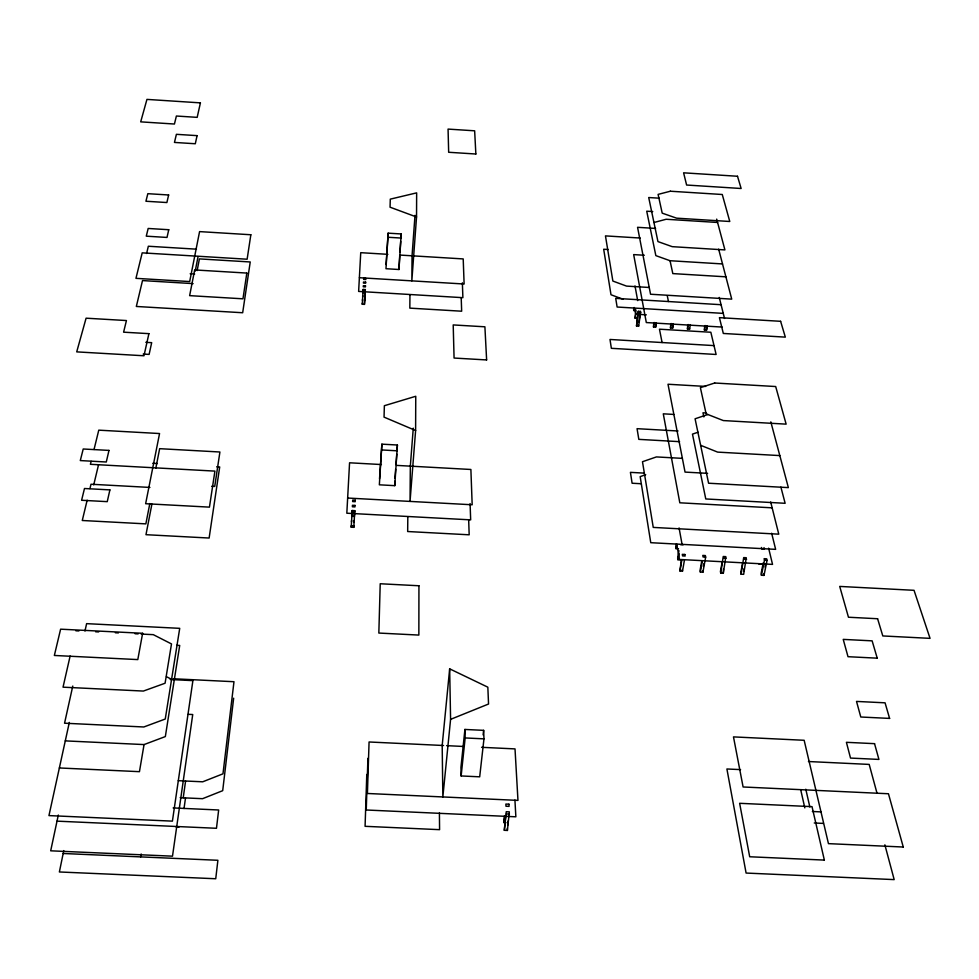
<?xml version="1.0" encoding="UTF-8"?>
<svg xmlns="http://www.w3.org/2000/svg" width="979" height="979" viewBox="0 0 979 979"><rect width="100%" height="100%" fill="white"/><g stroke="black" fill="none" stroke-linecap="round" stroke-linejoin="round"><path stroke-width="1.47" d="M415.61 430.527L415.757 396.275L384.368 405.71L384.049 417.127L415.61 430.527L410.042 501.407L410.323 466.139L413.273 428.166M416.54 217.008L416.65 192.863L390.291 199.141L390.058 207.193L416.54 217.008L411.841 280.863L412.049 255.8L415.01 215.343M407.815 516.655L407.668 531.524L469.174 534.803L468.672 519.922M409.956 294.667L409.834 308.128L461.66 311.212L461.207 297.738M381.883 444.16L379.35 484.813L394.757 485.657L397.413 445.017L381.883 444.16L379.522 478.939M388.137 233.161L385.971 268.711L398.955 269.506L401.206 233.957L388.137 233.161L386.093 264.538M394.757 485.657L394.843 481.252M398.955 269.506L399.762 254.87M366.782 774.438L365.081 826.313L439.583 829.666L439.412 812.888M367.92 758.309L366.244 810L515.86 816.804L514.93 800.076M353.798 527.338L353.872 525.821L351.302 525.686L351.228 527.204L353.798 527.338L354.777 510.671L352.195 510.524L351.228 527.204M354.043 522.052L354.117 520.547M354.374 515.309L354.3 516.802L354.484 513.779M364.445 304.383L365.314 289.576L363.136 289.441L362.291 304.249L364.445 304.383L365.314 289.576M364.629 300.626L364.677 299.562M364.812 296.894L364.861 295.829M364.983 293.186L365.032 292.134M354.777 510.671L354.704 512.176L352.122 512.041L352.195 510.524M351.485 521.917L351.559 520.412M351.742 516.667L351.828 515.174M362.291 304.249L362.34 303.172M362.475 300.504L362.524 299.427M362.658 296.772L362.707 295.707M362.842 293.064L362.891 291.999M363.136 289.441L363.087 290.518L365.265 290.641M399.97 251.884L400.692 241.434M400.9 238.448L401.206 233.957M394.99 478.266L395.651 469.198M395.981 464.67L396.752 454.085M396.972 451.062L397.413 445.017M449.667 668.841L442.19 745.447L442.851 796.943L450.585 719.357L449.667 668.841L487.836 687.185L488.545 704.023L450.585 719.357M464.927 729.453L460.938 767.377L461.133 775.955L479.686 776.824L483.969 738.851L483.638 730.346L464.927 729.453L465.16 737.946L461.133 775.955M483.124 734.886L483.638 730.346M233.651 698.186L222.698 790.677L202.555 798.693L180.173 797.677M504.393 815.935L503.952 822.593L505.996 822.678M503.952 822.593L504.687 816.645M505.702 816.192L504.32 830.302L507.403 830.449L509.349 811.872L506.253 811.726L504.32 830.302M507.66 825.26L508.223 820.794M184.028 808.519L185.496 798.044M183.22 797.812L185.569 781.169M635.677 309.56L635.861 310.624L633.756 310.502L634.184 307.492M635.812 311.102L635.114 318.199L637.243 318.334L637.048 317.245M635.114 318.199L635.775 313.684M638.308 311.322L636.509 326.007L638.638 326.129L640.645 312.534L640.45 311.444L638.308 311.322L636.509 326.007M638.895 322.018L640.45 311.444M653.752 322.899L653.507 327.023L655.649 327.145L656.334 322.617M653.507 327.023L654.192 322.483M655.893 323.033L655.649 327.145M670.75 323.914L670.493 328.026L672.634 328.149L673.344 323.621M670.493 328.026L671.202 323.498M672.879 324.037L672.634 328.149M140.695 856.894L141.172 853.982M687.711 324.93L687.466 329.03L689.595 329.164L690.342 324.636M687.466 329.03L688.2 324.514M704.672 325.934L704.415 330.045L706.544 330.168L707.315 325.652M704.415 330.045L705.174 325.517M706.801 326.056L706.544 330.168M176.673 645.296L179.708 645.455L165.341 736.575L144.048 744.578L139.446 771.672L59.364 767.964M676.22 544.104L675.975 548.632L678.508 548.766M675.975 548.632L676.746 544.14M678.961 550.663L677.664 558.165L677.945 559.719L680.491 559.853M677.945 559.719L678.985 553.71M681.335 559.817L679.94 570.977L682.51 571.112L684.431 560.147M679.94 570.977L681.849 560.012M701.784 560.894L700.046 570.476L700.352 572.054L702.91 572.189L705.663 557.124L705.357 555.558L702.775 555.423L703.081 556.99L705.663 557.124M700.352 572.054L702.335 561.102M703.363 566.498L703.852 563.769M722.221 561.97L720.409 571.552L720.74 573.131L723.297 573.266L725.818 556.635L723.248 556.5L720.74 573.131M723.493 568.946L723.297 573.266M151.904 504.099L145.981 534.693L209.127 538.034L219.7 466.959L216.665 466.799M197.146 270.571L199.41 258.897L250.232 261.968L242.67 312.742L136.338 306.464L142.506 280.581L193.108 283.616M149.824 503.561L145.859 523.875L82.273 520.498L87.155 500.196M195.213 271.122L198.052 256.608M155.832 468.121L159.65 448.676L219.908 452.004L214.731 486.428L211.721 486.269M742.62 563.047L740.748 572.617L741.103 574.196L743.661 574.33L746.267 557.724L743.697 557.589L741.103 574.196M743.575 571.381L744.113 568.652M763.277 562.766L761.075 573.682L761.442 575.26L763.999 575.395L767.059 560.38L766.679 558.813L764.109 558.666L764.489 560.245L761.442 575.26M765.015 567L765.566 564.271M63.77 850.58L59.376 871.971L215.735 878.75L217.889 860.284L63.17 853.492M58.324 815.03L50.688 850.812L172.5 856.172L192.728 714.535L188.188 714.315M69.325 722.416L48.95 815.593L172.414 821.136L192.9 680.625L170.248 679.512M72.776 686.059L64.553 723.212L143.827 726.981L165.255 719.027L179.72 628.334L86.617 623.647L84.965 631.076M70.133 656.016L63.035 687.172L143.362 691.064L165.084 683.232L171.496 643.937L153.299 634.661L141.16 634.062M93.727 484.874L98.549 464.707M89.958 488.594L90.998 484.238L149.922 487.432M146.593 253.488L148.343 246.243L196.461 249.168M91.133 461.342L90.411 464.303L214.915 471.107L209.445 507.134L145.638 503.708L159.553 433.538L98.769 430.16L94.045 449.459M645.712 474.68L640.168 476.626L650.766 542.696L775.637 549.354L771.66 533.237M698.1 432.204L692.471 434.125L705.773 498.96L785.134 503.292L780.899 487.126M707.817 414.509L695.078 418.792L708.588 483.222L788.364 487.615L770.816 421.863M653.948 222.514L666.136 219.259L717.595 222.466M506.363 813.941L509.459 814.075M173.148 807.932L218.66 809.988L216.469 828.283L57.015 821.148M175.963 826.839L179.12 826.974M740.565 769.616L726.907 768.98L746.096 873.06L894.182 879.607L884.869 844.828M65.287 740.883L144.048 744.578M178.264 780.679L202.702 781.805L222.979 773.826L233.981 681.714L173.271 678.753M812.374 811.493L821.369 811.909M814.271 822.996L823.412 823.412M465.16 737.946L483.969 738.851M808.446 761.527L869.193 764.415L877 793.174M443.56 745.509L369.071 741.984L367.419 793.479L517.964 800.394L515.015 748.898L481.57 747.307M446.608 745.655L463.324 746.451M75.872 630.794L78.907 630.941M95.612 631.773L98.646 631.932M115.351 632.764L118.386 632.911M135.09 633.756L138.125 633.902M680.54 544.703L683.109 544.838M723.579 558.079L726.149 558.214M744.04 559.156L746.61 559.29M764.489 560.245L767.059 560.38M758.811 564.002L761.356 564.137M381.712 449.948L397.303 450.817M707.609 473.346L685.043 472.098L668.008 384.245L705.639 386.424M644.072 473.114L630.427 472.355L632.104 483.234L641.147 483.736M381.406 464.548L349.564 462.798L346.823 513.216L470.666 519.861L470.091 503.598M396.581 465.392L470.887 469.479L472.172 504.772L347.692 498.042M152.797 463.3L157.362 463.544M772.15 507.832L679.818 502.802L663.285 413.823L673.895 414.435M706.018 412.967L702.971 412.795L703.864 416.919M678.031 430.993L637.06 428.68L638.822 439.363L679.585 441.664M779.81 455.59L717.644 452.114L700.646 445.31M682.143 458.356L656.419 456.924L642.481 461.721L653.25 527.412L778.77 534.167L770.681 501.982M714.009 345.599L610.003 339.468L611.361 348.316L716.114 354.471L710.84 332.248L659.467 329.201L662.085 342.54M145.822 342.32L151.684 342.662L149.114 354.41L143.191 354.068M649.358 287.483L626.548 286.101L612.866 281.059L605.463 235.89L640.266 238.044M359.415 277.706L464.119 284.008L463.202 258.921L399.921 255.066M721.07 304.702L615.705 298.362L617.125 307.027L723.261 313.378M190.171 273.753L194.65 274.022M638.504 312.399L640.645 312.534M646.324 314.834L635.689 314.198L634.637 308.299M722.208 327.072L646.311 322.556L633.67 254.601L644.317 255.25M655.587 228.425L637.562 227.312L650.545 294.238L731.729 299.133L718.647 249.155M608.216 249.523L603.688 249.241L610.994 294.752L623.244 299.317M388.027 237.261L401.133 238.056M652.736 211.574L646.727 211.195L655.844 255.629L670.04 260.72L722.514 263.938M387.868 254.332L360.737 252.68L358.632 291.424L462.883 297.677L462.369 282.809M725.892 276.824L672.818 273.594L670.04 260.72M659.259 198.186L648.71 197.525L657.949 241.593L672.206 246.659L724.913 249.914L716.689 219.112M166.454 676.673L171.582 679.34M719.247 297.432L724.533 318.456M768.625 548.179L772.541 564.393L679.45 559.462L676.758 544.434M764.012 547.616L764.379 549.17L761.833 549.035L761.466 547.481M763.62 573.816L763.999 575.395M805.79 789.221L809.853 806.99M800.785 790.077L804.811 807.883M689.351 328.063L689.595 329.164M667.262 295.731L668.473 301.532M702.616 570.61L702.91 572.189M635.004 285.954L637.684 300.614M679.071 527.926L682.069 544.361M638.443 325.04L638.638 326.129M682.228 569.533L682.51 571.112M633.56 309.437L633.756 310.502M507.293 828.234L507.403 830.449M418.939 585.76L418.853 635.077L378.836 633.058L380.219 583.753L418.939 585.76M355.022 505.421L354.961 506.914L352.379 506.779L352.452 505.286L355.022 505.421M355.279 500.22L355.206 501.701L352.636 501.566L352.709 500.073L355.279 500.22M365.485 285.856L365.436 286.92L363.27 286.786L363.331 285.721L365.485 285.856M365.669 282.16L365.62 283.212L363.454 283.078L363.503 282.025L365.669 282.16M365.84 278.477L365.791 279.529L363.637 279.407L363.686 278.354L365.84 278.477M246.83 273.068L242.963 298.815L189.632 295.646L194.674 269.935L246.83 273.068M250.844 234.752L247.124 259.215L142.2 252.851L135.959 278.342L189.681 281.56L199.581 231.607L250.844 234.752M142.628 633.278L137.806 659.589L54.359 655.465L60.612 629.179L142.628 633.278M197.085 135.64L195.298 143.754L174.458 142.432L176.404 134.319L197.085 135.64M148.906 333.655L143.974 355.769L76.717 351.877L86.091 318.187L126.438 320.549L123.599 332.175L148.906 333.655M200.414 102.868L197.183 117.358L176.391 116.024L174.433 124.027L140.695 121.861L146.948 99.393L200.414 102.868M109.905 489.892L107.249 501.652L81.6 500.269L84.488 488.509L109.905 489.892M168.755 229.722L167.005 237.444L146.275 236.172L148.172 228.462L168.755 229.722M108.987 450.413L106.283 462.002L80.29 460.571L83.227 448.994L108.987 450.413M168.645 194.98L166.883 202.543L145.932 201.246L147.841 193.683L168.645 194.98M714.658 383.009L700.389 387.66L706.116 413.823L723.322 420.566L786.137 424.14L775.686 386.534L714.658 383.009M670.37 191.223L658.096 194.393L662.208 213.153L676.599 218.17L729.771 221.487L722.269 194.503L670.37 191.223M903.262 847.019L828.454 843.641L804.151 740.283L733.479 736.893L743.098 786.981L888.455 793.749L903.262 847.019M824.355 860.088L749.694 856.76L739.634 803.306L812.019 806.647L824.355 860.088M508.945 804.187L505.874 804.053L505.984 806.243L509.068 806.378L508.945 804.187M889.605 718.415L860.786 717.007L856.515 701.417L885.065 702.824L889.605 718.415M874.541 743.661L846.407 742.315L850.518 758.076L878.922 759.423L874.541 743.661M877.233 658.169L848.01 656.701L843.225 639.385L872.13 640.853L877.233 658.169M877.6 618.74L848.463 617.235L839.713 586.421L914.031 590.313L930.05 638.357L882.801 635.946L877.6 618.74M684.859 554.469L682.29 554.334L682.571 555.901L685.153 556.035L684.859 554.469M486.624 359.942L454.072 358.045L453.204 324.93L484.899 326.802L486.624 359.942M780.618 321.308L719.418 317.649L723.322 333.46L785.329 337.131L780.618 321.308M475.855 154.009L448.663 152.271L448.064 129.093L474.644 130.807L475.855 154.009M737.505 176.257L683.599 172.818L686.609 185.031L741.14 188.494L737.505 176.257"/></g></svg>
